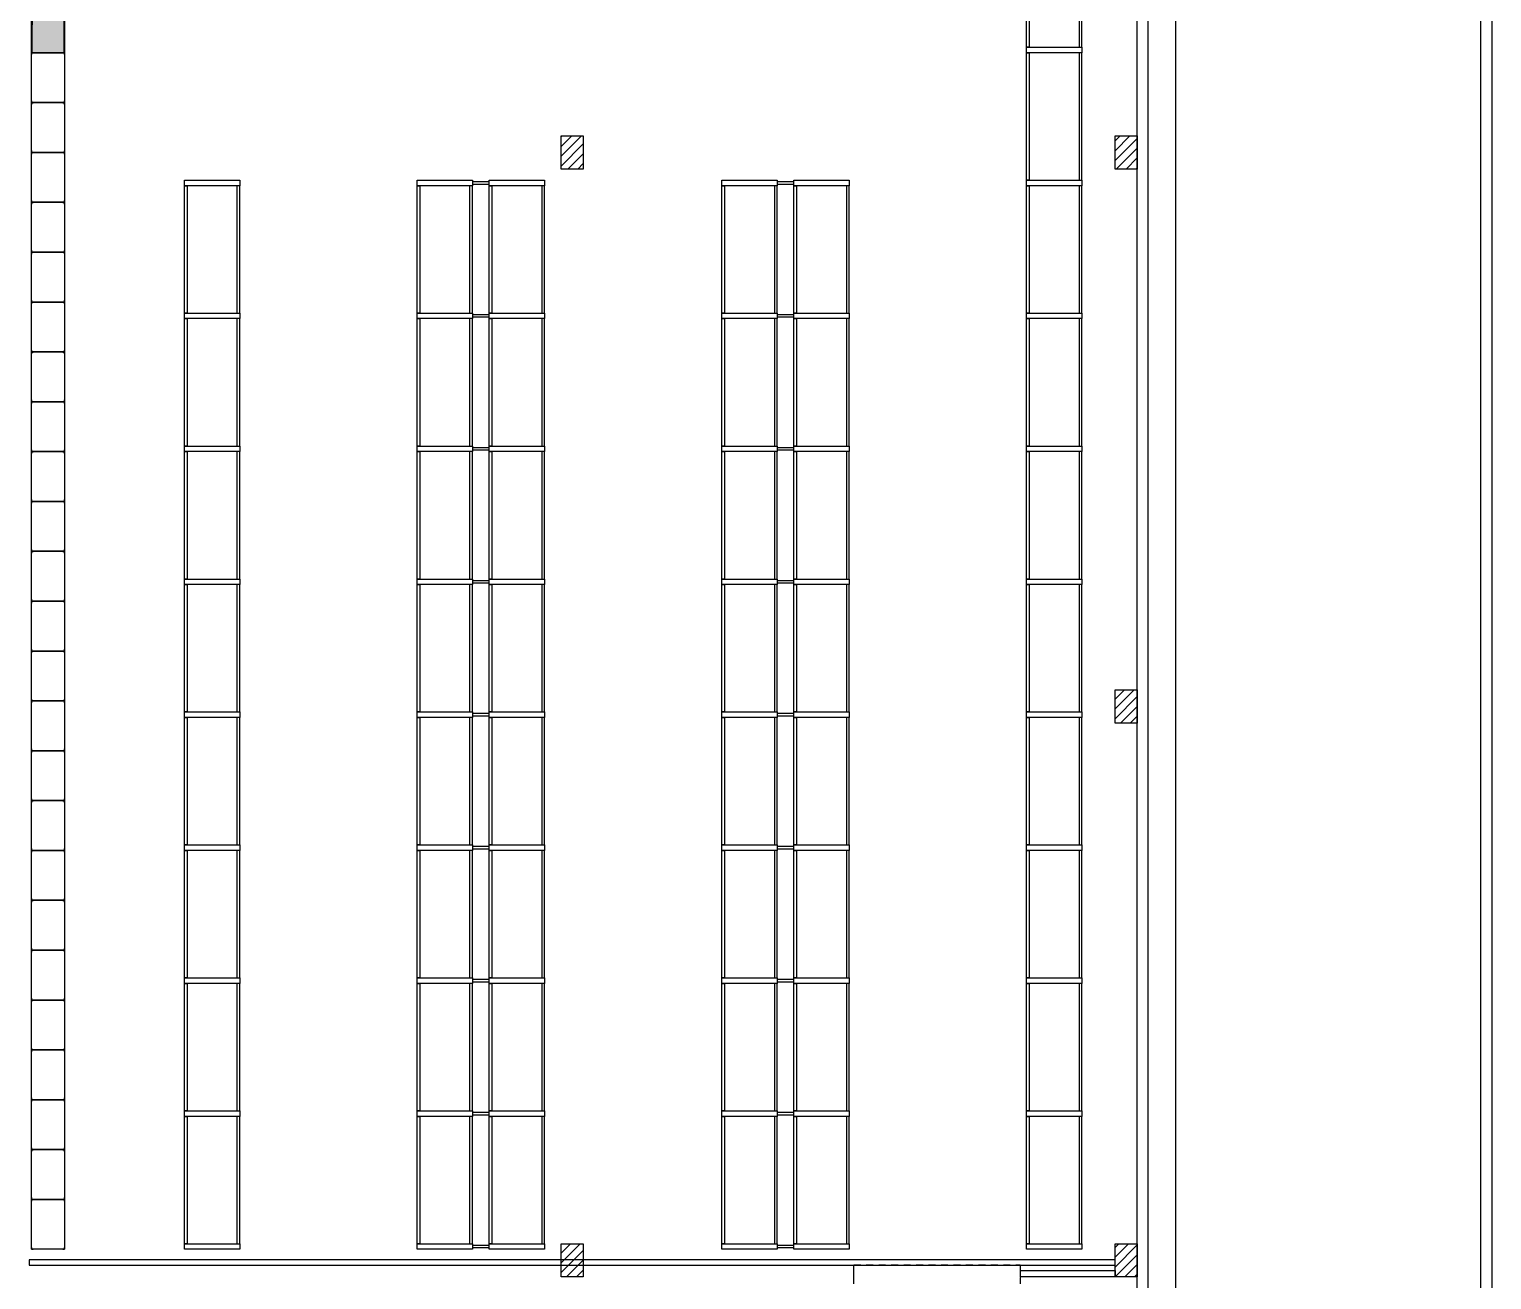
# Model space of a CAD drawing. Header units: millimetres. Extents: x 69.2 to 159.5, y 66.7 to 165.8.
# Drawn here: x 133.07 to 159.47, y 107.07 to 129.64 of the extents above; entities that cross this region are included whole.
import ezdxf

# ---------------------------------------------------------------- set-up
doc = ezdxf.new("R2010")
doc.units = ezdxf.units.MM
doc.linetypes.add('HIDDEN2', pattern=[0.1875, 0.125, -0.0625])
doc.layers.add('CIVIL-ARQ', color=8, linetype='Continuous')

# ---------------------------------------------------------------- blocks, each defined once
blk = doc.blocks.new('A$C3E6B7836')
h = blk.add_hatch()
h.set_pattern_fill('ANSI31', color=256, style=0)
h.set_pattern_definition([(45, (-13.37838, -34.88476), (-0.08838835, 0.08838835), [])])
h.paths.add_polyline_path([(-0.2, -0.3), (-0.2, 0.3), (0.2, 0.3), (0.2, -0.3)])
blk.add_lwpolyline([(-0.2, -0.3), (-0.2, 0.3), (0.2, 0.3), (0.2, -0.3), (-0.2, -0.3)])

msp = doc.modelspace()

# ---------------------------------------------------------------- hatches: boundary and pattern name
at = {"layer": 'CIVIL-ARQ'}
h = msp.add_hatch(color=256, dxfattribs=at)
h.dxf.hatch_style = 1
h.paths.add_polyline_path([(133.68909, 129.217529), (133.12159, 129.217529), (133.13784, 133.715529), (133.70534, 133.715529)])

# ---------------------------------------------------------------- linework, layer by layer
for p, q in [((159.467179, 165.8301), (159.467179, 66.717529)), ((159.267179, 66.917529), (159.267179, 165.487529)), ((153.767179, 76.417529), (153.767179, 145.517529)), ((153.267179, 76.917529), (153.267179, 145.017529)), ((153.067179, 77.117529), (153.067179, 144.817529)), ((133.12159, 129.217529), (133.13784, 133.715529)), ((133.70534, 133.715529), (133.68909, 129.217529)), ((133.68909, 129.217529), (133.12159, 129.217529)), ((147.951538, 107.117529), (147.951538, 107.237529)), ((147.951538, 107.117529), (147.951538, 107.237529)), ((150.951538, 107.237529), (150.951538, 107.117529)), ((152.867179, 107.117529), (152.667179, 107.117529))]:
    msp.add_line(p, q, dxfattribs=at)
at = {"layer": 'CIVIL-ARQ', "linetype": 'HIDDEN2'}
for p, q in [((147.951538, 107.334047), (150.951538, 107.334047)), ((147.951538, 106.996267), (147.951538, 107.334047)), ((150.951538, 107.334047), (150.951538, 106.996267))]:
    msp.add_line(p, q, dxfattribs=at)
at = {"layer": 'CIVIL-ARQ'}
for points in [[(151.117179, 131.617529), (151.117179, 129.317529), (151.067179, 129.317529), (151.067179, 131.617529)], [(152.017179, 131.617529), (152.017179, 129.317529), (152.067179, 129.317529), (152.067179, 131.617529)], [(152.067179, 129.317529), (152.067179, 129.217529), (151.067179, 129.217529), (151.067179, 129.317529)], [(151.117179, 129.217529), (151.117179, 126.917529), (151.067179, 126.917529), (151.067179, 129.217529)], [(152.017179, 129.217529), (152.017179, 126.917529), (152.067179, 126.917529), (152.067179, 129.217529)], [(136.867179, 126.917529), (136.867179, 126.817529), (135.867179, 126.817529), (135.867179, 126.917529)], [(136.867179, 126.917529), (136.867179, 126.817529), (135.867179, 126.817529), (135.867179, 126.917529)], [(135.917179, 126.817529), (135.917179, 124.517529), (135.867179, 124.517529), (135.867179, 126.817529)], [(136.817179, 126.817529), (136.817179, 124.517529), (136.867179, 124.517529), (136.867179, 126.817529)], [(141.067179, 126.917529), (141.067179, 126.817529), (140.067179, 126.817529), (140.067179, 126.917529)], [(141.067179, 126.917529), (141.067179, 126.817529), (140.067179, 126.817529), (140.067179, 126.917529)], [(140.117179, 126.817529), (140.117179, 124.517529), (140.067179, 124.517529), (140.067179, 126.817529)], [(141.017179, 126.817529), (141.017179, 124.517529), (141.067179, 124.517529), (141.067179, 126.817529)], [(141.367179, 126.847529), (141.367179, 126.887529), (141.067179, 126.887529), (141.067179, 126.847529)], [(141.367179, 126.847529), (141.367179, 126.887529), (141.067179, 126.887529), (141.067179, 126.847529)], [(142.367179, 126.917529), (142.367179, 126.817529), (141.367179, 126.817529), (141.367179, 126.917529)], [(142.367179, 126.917529), (142.367179, 126.817529), (141.367179, 126.817529), (141.367179, 126.917529)], [(141.417179, 126.817529), (141.417179, 124.517529), (141.367179, 124.517529), (141.367179, 126.817529)], [(142.317179, 126.817529), (142.317179, 124.517529), (142.367179, 124.517529), (142.367179, 126.817529)], [(146.567179, 126.917529), (146.567179, 126.817529), (145.567179, 126.817529), (145.567179, 126.917529)], [(146.567179, 126.917529), (146.567179, 126.817529), (145.567179, 126.817529), (145.567179, 126.917529)], [(145.617179, 126.817529), (145.617179, 124.517529), (145.567179, 124.517529), (145.567179, 126.817529)], [(146.517179, 126.817529), (146.517179, 124.517529), (146.567179, 124.517529), (146.567179, 126.817529)], [(146.867179, 126.847529), (146.867179, 126.887529), (146.567179, 126.887529), (146.567179, 126.847529)], [(146.867179, 126.847529), (146.867179, 126.887529), (146.567179, 126.887529), (146.567179, 126.847529)], [(147.867179, 126.917529), (147.867179, 126.817529), (146.867179, 126.817529), (146.867179, 126.917529)], [(147.867179, 126.917529), (147.867179, 126.817529), (146.867179, 126.817529), (146.867179, 126.917529)], [(146.917179, 126.817529), (146.917179, 124.517529), (146.867179, 124.517529), (146.867179, 126.817529)], [(147.817179, 126.817529), (147.817179, 124.517529), (147.867179, 124.517529), (147.867179, 126.817529)], [(152.067179, 126.917529), (152.067179, 126.817529), (151.067179, 126.817529), (151.067179, 126.917529)], [(152.067179, 126.917529), (152.067179, 126.817529), (151.067179, 126.817529), (151.067179, 126.917529)], [(151.117179, 126.817529), (151.117179, 124.517529), (151.067179, 124.517529), (151.067179, 126.817529)], [(152.017179, 126.817529), (152.017179, 124.517529), (152.067179, 124.517529), (152.067179, 126.817529)], [(136.867179, 124.517529), (136.867179, 124.417529), (135.867179, 124.417529), (135.867179, 124.517529)], [(135.917179, 124.417529), (135.917179, 122.117529), (135.867179, 122.117529), (135.867179, 124.417529)], [(136.817179, 124.417529), (136.817179, 122.117529), (136.867179, 122.117529), (136.867179, 124.417529)], [(141.067179, 124.517529), (141.067179, 124.417529), (140.067179, 124.417529), (140.067179, 124.517529)], [(140.117179, 124.417529), (140.117179, 122.117529), (140.067179, 122.117529), (140.067179, 124.417529)], [(141.017179, 124.417529), (141.017179, 122.117529), (141.067179, 122.117529), (141.067179, 124.417529)], [(141.367179, 124.447529), (141.367179, 124.487529), (141.067179, 124.487529), (141.067179, 124.447529)], [(142.367179, 124.517529), (142.367179, 124.417529), (141.367179, 124.417529), (141.367179, 124.517529)], [(141.417179, 124.417529), (141.417179, 122.117529), (141.367179, 122.117529), (141.367179, 124.417529)], [(142.317179, 124.417529), (142.317179, 122.117529), (142.367179, 122.117529), (142.367179, 124.417529)], [(146.567179, 124.517529), (146.567179, 124.417529), (145.567179, 124.417529), (145.567179, 124.517529)], [(145.617179, 124.417529), (145.617179, 122.117529), (145.567179, 122.117529), (145.567179, 124.417529)], [(146.517179, 124.417529), (146.517179, 122.117529), (146.567179, 122.117529), (146.567179, 124.417529)], [(146.867179, 124.447529), (146.867179, 124.487529), (146.567179, 124.487529), (146.567179, 124.447529)], [(147.867179, 124.517529), (147.867179, 124.417529), (146.867179, 124.417529), (146.867179, 124.517529)], [(146.917179, 124.417529), (146.917179, 122.117529), (146.867179, 122.117529), (146.867179, 124.417529)], [(147.817179, 124.417529), (147.817179, 122.117529), (147.867179, 122.117529), (147.867179, 124.417529)], [(152.067179, 124.517529), (152.067179, 124.417529), (151.067179, 124.417529), (151.067179, 124.517529)], [(151.117179, 124.417529), (151.117179, 122.117529), (151.067179, 122.117529), (151.067179, 124.417529)], [(152.017179, 124.417529), (152.017179, 122.117529), (152.067179, 122.117529), (152.067179, 124.417529)], [(136.867179, 122.117529), (136.867179, 122.017529), (135.867179, 122.017529), (135.867179, 122.117529)], [(135.917179, 122.017529), (135.917179, 119.717529), (135.867179, 119.717529), (135.867179, 122.017529)], [(136.817179, 122.017529), (136.817179, 119.717529), (136.867179, 119.717529), (136.867179, 122.017529)], [(141.067179, 122.117529), (141.067179, 122.017529), (140.067179, 122.017529), (140.067179, 122.117529)], [(140.117179, 122.017529), (140.117179, 119.717529), (140.067179, 119.717529), (140.067179, 122.017529)], [(141.017179, 122.017529), (141.017179, 119.717529), (141.067179, 119.717529), (141.067179, 122.017529)], [(141.367179, 122.047529), (141.367179, 122.087529), (141.067179, 122.087529), (141.067179, 122.047529)], [(142.367179, 122.117529), (142.367179, 122.017529), (141.367179, 122.017529), (141.367179, 122.117529)], [(141.417179, 122.017529), (141.417179, 119.717529), (141.367179, 119.717529), (141.367179, 122.017529)], [(142.317179, 122.017529), (142.317179, 119.717529), (142.367179, 119.717529), (142.367179, 122.017529)], [(146.567179, 122.117529), (146.567179, 122.017529), (145.567179, 122.017529), (145.567179, 122.117529)], [(145.617179, 122.017529), (145.617179, 119.717529), (145.567179, 119.717529), (145.567179, 122.017529)], [(146.517179, 122.017529), (146.517179, 119.717529), (146.567179, 119.717529), (146.567179, 122.017529)], [(146.867179, 122.047529), (146.867179, 122.087529), (146.567179, 122.087529), (146.567179, 122.047529)], [(147.867179, 122.117529), (147.867179, 122.017529), (146.867179, 122.017529), (146.867179, 122.117529)], [(146.917179, 122.017529), (146.917179, 119.717529), (146.867179, 119.717529), (146.867179, 122.017529)], [(147.817179, 122.017529), (147.817179, 119.717529), (147.867179, 119.717529), (147.867179, 122.017529)], [(152.067179, 122.117529), (152.067179, 122.017529), (151.067179, 122.017529), (151.067179, 122.117529)], [(151.117179, 122.017529), (151.117179, 119.717529), (151.067179, 119.717529), (151.067179, 122.017529)], [(152.017179, 122.017529), (152.017179, 119.717529), (152.067179, 119.717529), (152.067179, 122.017529)], [(136.867179, 119.717529), (136.867179, 119.617529), (135.867179, 119.617529), (135.867179, 119.717529)], [(135.917179, 119.617529), (135.917179, 117.317529), (135.867179, 117.317529), (135.867179, 119.617529)], [(136.817179, 119.617529), (136.817179, 117.317529), (136.867179, 117.317529), (136.867179, 119.617529)], [(141.067179, 119.717529), (141.067179, 119.617529), (140.067179, 119.617529), (140.067179, 119.717529)], [(140.117179, 119.617529), (140.117179, 117.317529), (140.067179, 117.317529), (140.067179, 119.617529)], [(141.017179, 119.617529), (141.017179, 117.317529), (141.067179, 117.317529), (141.067179, 119.617529)], [(141.367179, 119.647529), (141.367179, 119.687529), (141.067179, 119.687529), (141.067179, 119.647529)], [(142.367179, 119.717529), (142.367179, 119.617529), (141.367179, 119.617529), (141.367179, 119.717529)], [(141.417179, 119.617529), (141.417179, 117.317529), (141.367179, 117.317529), (141.367179, 119.617529)], [(142.317179, 119.617529), (142.317179, 117.317529), (142.367179, 117.317529), (142.367179, 119.617529)], [(146.567179, 119.717529), (146.567179, 119.617529), (145.567179, 119.617529), (145.567179, 119.717529)], [(145.617179, 119.617529), (145.617179, 117.317529), (145.567179, 117.317529), (145.567179, 119.617529)], [(146.517179, 119.617529), (146.517179, 117.317529), (146.567179, 117.317529), (146.567179, 119.617529)], [(146.867179, 119.647529), (146.867179, 119.687529), (146.567179, 119.687529), (146.567179, 119.647529)], [(147.867179, 119.717529), (147.867179, 119.617529), (146.867179, 119.617529), (146.867179, 119.717529)], [(146.917179, 119.617529), (146.917179, 117.317529), (146.867179, 117.317529), (146.867179, 119.617529)], [(147.817179, 119.617529), (147.817179, 117.317529), (147.867179, 117.317529), (147.867179, 119.617529)], [(152.067179, 119.717529), (152.067179, 119.617529), (151.067179, 119.617529), (151.067179, 119.717529)], [(151.117179, 119.617529), (151.117179, 117.317529), (151.067179, 117.317529), (151.067179, 119.617529)], [(152.017179, 119.617529), (152.017179, 117.317529), (152.067179, 117.317529), (152.067179, 119.617529)], [(136.867179, 117.317529), (136.867179, 117.217529), (135.867179, 117.217529), (135.867179, 117.317529)], [(135.917179, 117.217529), (135.917179, 114.917529), (135.867179, 114.917529), (135.867179, 117.217529)], [(136.817179, 117.217529), (136.817179, 114.917529), (136.867179, 114.917529), (136.867179, 117.217529)], [(141.067179, 117.317529), (141.067179, 117.217529), (140.067179, 117.217529), (140.067179, 117.317529)], [(140.117179, 117.217529), (140.117179, 114.917529), (140.067179, 114.917529), (140.067179, 117.217529)], [(141.017179, 117.217529), (141.017179, 114.917529), (141.067179, 114.917529), (141.067179, 117.217529)], [(141.367179, 117.247529), (141.367179, 117.287529), (141.067179, 117.287529), (141.067179, 117.247529)], [(142.367179, 117.317529), (142.367179, 117.217529), (141.367179, 117.217529), (141.367179, 117.317529)], [(141.417179, 117.217529), (141.417179, 114.917529), (141.367179, 114.917529), (141.367179, 117.217529)], [(142.317179, 117.217529), (142.317179, 114.917529), (142.367179, 114.917529), (142.367179, 117.217529)], [(146.567179, 117.317529), (146.567179, 117.217529), (145.567179, 117.217529), (145.567179, 117.317529)], [(145.617179, 117.217529), (145.617179, 114.917529), (145.567179, 114.917529), (145.567179, 117.217529)], [(146.517179, 117.217529), (146.517179, 114.917529), (146.567179, 114.917529), (146.567179, 117.217529)], [(146.867179, 117.247529), (146.867179, 117.287529), (146.567179, 117.287529), (146.567179, 117.247529)], [(147.867179, 117.317529), (147.867179, 117.217529), (146.867179, 117.217529), (146.867179, 117.317529)], [(146.917179, 117.217529), (146.917179, 114.917529), (146.867179, 114.917529), (146.867179, 117.217529)], [(147.817179, 117.217529), (147.817179, 114.917529), (147.867179, 114.917529), (147.867179, 117.217529)], [(152.067179, 117.317529), (152.067179, 117.217529), (151.067179, 117.217529), (151.067179, 117.317529)], [(151.117179, 117.217529), (151.117179, 114.917529), (151.067179, 114.917529), (151.067179, 117.217529)], [(152.017179, 117.217529), (152.017179, 114.917529), (152.067179, 114.917529), (152.067179, 117.217529)], [(136.867179, 114.917529), (136.867179, 114.817529), (135.867179, 114.817529), (135.867179, 114.917529)], [(141.067179, 114.917529), (141.067179, 114.817529), (140.067179, 114.817529), (140.067179, 114.917529)], [(141.367179, 114.847529), (141.367179, 114.887529), (141.067179, 114.887529), (141.067179, 114.847529)], [(142.367179, 114.917529), (142.367179, 114.817529), (141.367179, 114.817529), (141.367179, 114.917529)], [(146.567179, 114.917529), (146.567179, 114.817529), (145.567179, 114.817529), (145.567179, 114.917529)], [(146.867179, 114.847529), (146.867179, 114.887529), (146.567179, 114.887529), (146.567179, 114.847529)], [(147.867179, 114.917529), (147.867179, 114.817529), (146.867179, 114.817529), (146.867179, 114.917529)], [(152.067179, 114.917529), (152.067179, 114.817529), (151.067179, 114.817529), (151.067179, 114.917529)], [(135.917179, 114.817529), (135.917179, 112.517529), (135.867179, 112.517529), (135.867179, 114.817529)], [(136.817179, 114.817529), (136.817179, 112.517529), (136.867179, 112.517529), (136.867179, 114.817529)], [(140.117179, 114.817529), (140.117179, 112.517529), (140.067179, 112.517529), (140.067179, 114.817529)], [(141.017179, 114.817529), (141.017179, 112.517529), (141.067179, 112.517529), (141.067179, 114.817529)], [(141.417179, 114.817529), (141.417179, 112.517529), (141.367179, 112.517529), (141.367179, 114.817529)], [(142.317179, 114.817529), (142.317179, 112.517529), (142.367179, 112.517529), (142.367179, 114.817529)], [(145.617179, 114.817529), (145.617179, 112.517529), (145.567179, 112.517529), (145.567179, 114.817529)], [(146.517179, 114.817529), (146.517179, 112.517529), (146.567179, 112.517529), (146.567179, 114.817529)], [(146.917179, 114.817529), (146.917179, 112.517529), (146.867179, 112.517529), (146.867179, 114.817529)], [(147.817179, 114.817529), (147.817179, 112.517529), (147.867179, 112.517529), (147.867179, 114.817529)], [(151.117179, 114.817529), (151.117179, 112.517529), (151.067179, 112.517529), (151.067179, 114.817529)], [(152.017179, 114.817529), (152.017179, 112.517529), (152.067179, 112.517529), (152.067179, 114.817529)], [(136.867179, 112.517529), (136.867179, 112.417529), (135.867179, 112.417529), (135.867179, 112.517529)], [(141.067179, 112.517529), (141.067179, 112.417529), (140.067179, 112.417529), (140.067179, 112.517529)], [(141.367179, 112.447529), (141.367179, 112.487529), (141.067179, 112.487529), (141.067179, 112.447529)], [(142.367179, 112.517529), (142.367179, 112.417529), (141.367179, 112.417529), (141.367179, 112.517529)], [(146.567179, 112.517529), (146.567179, 112.417529), (145.567179, 112.417529), (145.567179, 112.517529)], [(146.867179, 112.447529), (146.867179, 112.487529), (146.567179, 112.487529), (146.567179, 112.447529)], [(147.867179, 112.517529), (147.867179, 112.417529), (146.867179, 112.417529), (146.867179, 112.517529)], [(152.067179, 112.517529), (152.067179, 112.417529), (151.067179, 112.417529), (151.067179, 112.517529)], [(135.917179, 112.417529), (135.917179, 110.117529), (135.867179, 110.117529), (135.867179, 112.417529)], [(136.817179, 112.417529), (136.817179, 110.117529), (136.867179, 110.117529), (136.867179, 112.417529)], [(140.117179, 112.417529), (140.117179, 110.117529), (140.067179, 110.117529), (140.067179, 112.417529)], [(141.017179, 112.417529), (141.017179, 110.117529), (141.067179, 110.117529), (141.067179, 112.417529)], [(141.417179, 112.417529), (141.417179, 110.117529), (141.367179, 110.117529), (141.367179, 112.417529)], [(142.317179, 112.417529), (142.317179, 110.117529), (142.367179, 110.117529), (142.367179, 112.417529)], [(145.617179, 112.417529), (145.617179, 110.117529), (145.567179, 110.117529), (145.567179, 112.417529)], [(146.517179, 112.417529), (146.517179, 110.117529), (146.567179, 110.117529), (146.567179, 112.417529)], [(146.917179, 112.417529), (146.917179, 110.117529), (146.867179, 110.117529), (146.867179, 112.417529)], [(147.817179, 112.417529), (147.817179, 110.117529), (147.867179, 110.117529), (147.867179, 112.417529)], [(151.117179, 112.417529), (151.117179, 110.117529), (151.067179, 110.117529), (151.067179, 112.417529)], [(152.017179, 112.417529), (152.017179, 110.117529), (152.067179, 110.117529), (152.067179, 112.417529)], [(136.867179, 110.117529), (136.867179, 110.017529), (135.867179, 110.017529), (135.867179, 110.117529)], [(141.067179, 110.117529), (141.067179, 110.017529), (140.067179, 110.017529), (140.067179, 110.117529)], [(142.367179, 110.117529), (142.367179, 110.017529), (141.367179, 110.017529), (141.367179, 110.117529)], [(146.567179, 110.117529), (146.567179, 110.017529), (145.567179, 110.017529), (145.567179, 110.117529)], [(147.867179, 110.117529), (147.867179, 110.017529), (146.867179, 110.017529), (146.867179, 110.117529)], [(152.067179, 110.117529), (152.067179, 110.017529), (151.067179, 110.017529), (151.067179, 110.117529)], [(135.917179, 110.017529), (135.917179, 107.717529), (135.867179, 107.717529), (135.867179, 110.017529)], [(136.817179, 110.017529), (136.817179, 107.717529), (136.867179, 107.717529), (136.867179, 110.017529)], [(140.117179, 110.017529), (140.117179, 107.717529), (140.067179, 107.717529), (140.067179, 110.017529)], [(141.017179, 110.017529), (141.017179, 107.717529), (141.067179, 107.717529), (141.067179, 110.017529)], [(141.367179, 110.047529), (141.367179, 110.087529), (141.067179, 110.087529), (141.067179, 110.047529)], [(141.417179, 110.017529), (141.417179, 107.717529), (141.367179, 107.717529), (141.367179, 110.017529)], [(142.317179, 110.017529), (142.317179, 107.717529), (142.367179, 107.717529), (142.367179, 110.017529)], [(145.617179, 110.017529), (145.617179, 107.717529), (145.567179, 107.717529), (145.567179, 110.017529)], [(146.517179, 110.017529), (146.517179, 107.717529), (146.567179, 107.717529), (146.567179, 110.017529)], [(146.867179, 110.047529), (146.867179, 110.087529), (146.567179, 110.087529), (146.567179, 110.047529)], [(146.917179, 110.017529), (146.917179, 107.717529), (146.867179, 107.717529), (146.867179, 110.017529)], [(147.817179, 110.017529), (147.817179, 107.717529), (147.867179, 107.717529), (147.867179, 110.017529)], [(151.117179, 110.017529), (151.117179, 107.717529), (151.067179, 107.717529), (151.067179, 110.017529)], [(152.017179, 110.017529), (152.017179, 107.717529), (152.067179, 107.717529), (152.067179, 110.017529)], [(136.867179, 107.717529), (136.867179, 107.617529), (135.867179, 107.617529), (135.867179, 107.717529)], [(141.067179, 107.717529), (141.067179, 107.617529), (140.067179, 107.617529), (140.067179, 107.717529)], [(142.367179, 107.717529), (142.367179, 107.617529), (141.367179, 107.617529), (141.367179, 107.717529)], [(146.567179, 107.717529), (146.567179, 107.617529), (145.567179, 107.617529), (145.567179, 107.717529)], [(147.867179, 107.717529), (147.867179, 107.617529), (146.867179, 107.617529), (146.867179, 107.717529)], [(152.067179, 107.717529), (152.067179, 107.617529), (151.067179, 107.617529), (151.067179, 107.717529)], [(141.367179, 107.647529), (141.367179, 107.687529), (141.067179, 107.687529), (141.067179, 107.647529)], [(146.867179, 107.647529), (146.867179, 107.687529), (146.567179, 107.687529), (146.567179, 107.647529)], [(133.067179, 107.329574), (152.667179, 107.329574), (152.667179, 107.429574), (133.067179, 107.429574)]]:
    msp.add_lwpolyline(points, close=True, dxfattribs=at)
for points in [[(133.70534, 130.117529), (133.70534, 129.217529), (133.10534, 129.217529), (133.10534, 130.117529), (133.70534, 130.117529)], [(133.10534, 129.217529), (133.10534, 129.251029), (133.10734, 129.251029), (133.10734, 129.219529), (133.13784, 129.219529), (133.13784, 129.217529), (133.10534, 129.217529)], [(133.70534, 129.217529), (133.70534, 128.317529), (133.10534, 128.317529), (133.10534, 129.217529), (133.70534, 129.217529)], [(133.10534, 129.217529), (133.10534, 129.184029), (133.10734, 129.184029), (133.10734, 129.215529), (133.13784, 129.215529), (133.13784, 129.217529), (133.10534, 129.217529)], [(133.70534, 129.217529), (133.67184, 129.217529), (133.67184, 129.219529), (133.70334, 129.219529), (133.70334, 129.250029), (133.70534, 129.250029), (133.70534, 129.217529)], [(133.70534, 129.217529), (133.67184, 129.217529), (133.67184, 129.215529), (133.70334, 129.215529), (133.70334, 129.185029), (133.70534, 129.185029), (133.70534, 129.217529)], [(133.10534, 128.317529), (133.10534, 128.351029), (133.10734, 128.351029), (133.10734, 128.319529), (133.13784, 128.319529), (133.13784, 128.317529), (133.10534, 128.317529)], [(133.70534, 128.317529), (133.70534, 127.417529), (133.10534, 127.417529), (133.10534, 128.317529), (133.70534, 128.317529)], [(133.10534, 128.317529), (133.10534, 128.284029), (133.10734, 128.284029), (133.10734, 128.315529), (133.13784, 128.315529), (133.13784, 128.317529), (133.10534, 128.317529)], [(133.70534, 128.317529), (133.67184, 128.317529), (133.67184, 128.319529), (133.70334, 128.319529), (133.70334, 128.350029), (133.70534, 128.350029), (133.70534, 128.317529)], [(133.70534, 128.317529), (133.67184, 128.317529), (133.67184, 128.315529), (133.70334, 128.315529), (133.70334, 128.285029), (133.70534, 128.285029), (133.70534, 128.317529)], [(133.10534, 127.417529), (133.10534, 127.451029), (133.10734, 127.451029), (133.10734, 127.419529), (133.13784, 127.419529), (133.13784, 127.417529), (133.10534, 127.417529)], [(133.70534, 127.417529), (133.70534, 126.517529), (133.10534, 126.517529), (133.10534, 127.417529), (133.70534, 127.417529)], [(133.10534, 127.417529), (133.10534, 127.384029), (133.10734, 127.384029), (133.10734, 127.415529), (133.13784, 127.415529), (133.13784, 127.417529), (133.10534, 127.417529)], [(133.70534, 127.417529), (133.67184, 127.417529), (133.67184, 127.419529), (133.70334, 127.419529), (133.70334, 127.450029), (133.70534, 127.450029), (133.70534, 127.417529)], [(133.70534, 127.417529), (133.67184, 127.417529), (133.67184, 127.415529), (133.70334, 127.415529), (133.70334, 127.385029), (133.70534, 127.385029), (133.70534, 127.417529)], [(133.10534, 126.517529), (133.10534, 126.551029), (133.10734, 126.551029), (133.10734, 126.519529), (133.13784, 126.519529), (133.13784, 126.517529), (133.10534, 126.517529)], [(133.70534, 126.517529), (133.70534, 125.617529), (133.10534, 125.617529), (133.10534, 126.517529), (133.70534, 126.517529)], [(133.10534, 126.517529), (133.10534, 126.484029), (133.10734, 126.484029), (133.10734, 126.515529), (133.13784, 126.515529), (133.13784, 126.517529), (133.10534, 126.517529)], [(133.70534, 126.517529), (133.67184, 126.517529), (133.67184, 126.519529), (133.70334, 126.519529), (133.70334, 126.550029), (133.70534, 126.550029), (133.70534, 126.517529)], [(133.70534, 126.517529), (133.67184, 126.517529), (133.67184, 126.515529), (133.70334, 126.515529), (133.70334, 126.485029), (133.70534, 126.485029), (133.70534, 126.517529)], [(133.10534, 125.617529), (133.10534, 125.651029), (133.10734, 125.651029), (133.10734, 125.619529), (133.13784, 125.619529), (133.13784, 125.617529), (133.10534, 125.617529)], [(133.70534, 125.617529), (133.70534, 124.717529), (133.10534, 124.717529), (133.10534, 125.617529), (133.70534, 125.617529)], [(133.10534, 125.617529), (133.10534, 125.584029), (133.10734, 125.584029), (133.10734, 125.615529), (133.13784, 125.615529), (133.13784, 125.617529), (133.10534, 125.617529)], [(133.70534, 125.617529), (133.67184, 125.617529), (133.67184, 125.619529), (133.70334, 125.619529), (133.70334, 125.650029), (133.70534, 125.650029), (133.70534, 125.617529)], [(133.70534, 125.617529), (133.67184, 125.617529), (133.67184, 125.615529), (133.70334, 125.615529), (133.70334, 125.585029), (133.70534, 125.585029), (133.70534, 125.617529)], [(133.10534, 124.717529), (133.10534, 124.751029), (133.10734, 124.751029), (133.10734, 124.719529), (133.13784, 124.719529), (133.13784, 124.717529), (133.10534, 124.717529)], [(133.70534, 124.717529), (133.70534, 123.817529), (133.10534, 123.817529), (133.10534, 124.717529), (133.70534, 124.717529)], [(133.10534, 124.717529), (133.10534, 124.684029), (133.10734, 124.684029), (133.10734, 124.715529), (133.13784, 124.715529), (133.13784, 124.717529), (133.10534, 124.717529)], [(133.70534, 124.717529), (133.67184, 124.717529), (133.67184, 124.719529), (133.70334, 124.719529), (133.70334, 124.750029), (133.70534, 124.750029), (133.70534, 124.717529)], [(133.70534, 124.717529), (133.67184, 124.717529), (133.67184, 124.715529), (133.70334, 124.715529), (133.70334, 124.685029), (133.70534, 124.685029), (133.70534, 124.717529)], [(133.10534, 123.817529), (133.10534, 123.851029), (133.10734, 123.851029), (133.10734, 123.819529), (133.13784, 123.819529), (133.13784, 123.817529), (133.10534, 123.817529)], [(133.70534, 123.817529), (133.70534, 122.917529), (133.10534, 122.917529), (133.10534, 123.817529), (133.70534, 123.817529)], [(133.10534, 123.817529), (133.10534, 123.784029), (133.10734, 123.784029), (133.10734, 123.815529), (133.13784, 123.815529), (133.13784, 123.817529), (133.10534, 123.817529)], [(133.70534, 123.817529), (133.67184, 123.817529), (133.67184, 123.819529), (133.70334, 123.819529), (133.70334, 123.850029), (133.70534, 123.850029), (133.70534, 123.817529)], [(133.70534, 123.817529), (133.67184, 123.817529), (133.67184, 123.815529), (133.70334, 123.815529), (133.70334, 123.785029), (133.70534, 123.785029), (133.70534, 123.817529)], [(133.10534, 122.917529), (133.10534, 122.951029), (133.10734, 122.951029), (133.10734, 122.919529), (133.13784, 122.919529), (133.13784, 122.917529), (133.10534, 122.917529)], [(133.70534, 122.917529), (133.70534, 122.017529), (133.10534, 122.017529), (133.10534, 122.917529), (133.70534, 122.917529)], [(133.10534, 122.917529), (133.10534, 122.884029), (133.10734, 122.884029), (133.10734, 122.915529), (133.13784, 122.915529), (133.13784, 122.917529), (133.10534, 122.917529)], [(133.70534, 122.917529), (133.67184, 122.917529), (133.67184, 122.919529), (133.70334, 122.919529), (133.70334, 122.950029), (133.70534, 122.950029), (133.70534, 122.917529)], [(133.70534, 122.917529), (133.67184, 122.917529), (133.67184, 122.915529), (133.70334, 122.915529), (133.70334, 122.885029), (133.70534, 122.885029), (133.70534, 122.917529)], [(133.10534, 122.017529), (133.10534, 122.051029), (133.10734, 122.051029), (133.10734, 122.019529), (133.13784, 122.019529), (133.13784, 122.017529), (133.10534, 122.017529)], [(133.70534, 122.017529), (133.70534, 121.117529), (133.10534, 121.117529), (133.10534, 122.017529), (133.70534, 122.017529)], [(133.10534, 122.017529), (133.10534, 121.984029), (133.10734, 121.984029), (133.10734, 122.015529), (133.13784, 122.015529), (133.13784, 122.017529), (133.10534, 122.017529)], [(133.70534, 122.017529), (133.67184, 122.017529), (133.67184, 122.019529), (133.70334, 122.019529), (133.70334, 122.050029), (133.70534, 122.050029), (133.70534, 122.017529)], [(133.70534, 122.017529), (133.67184, 122.017529), (133.67184, 122.015529), (133.70334, 122.015529), (133.70334, 121.985029), (133.70534, 121.985029), (133.70534, 122.017529)], [(133.10534, 121.117529), (133.10534, 121.151029), (133.10734, 121.151029), (133.10734, 121.119529), (133.13784, 121.119529), (133.13784, 121.117529), (133.10534, 121.117529)], [(133.70534, 121.117529), (133.70534, 120.217529), (133.10534, 120.217529), (133.10534, 121.117529), (133.70534, 121.117529)], [(133.10534, 121.117529), (133.10534, 121.084029), (133.10734, 121.084029), (133.10734, 121.115529), (133.13784, 121.115529), (133.13784, 121.117529), (133.10534, 121.117529)], [(133.70534, 121.117529), (133.67184, 121.117529), (133.67184, 121.119529), (133.70334, 121.119529), (133.70334, 121.150029), (133.70534, 121.150029), (133.70534, 121.117529)], [(133.70534, 121.117529), (133.67184, 121.117529), (133.67184, 121.115529), (133.70334, 121.115529), (133.70334, 121.085029), (133.70534, 121.085029), (133.70534, 121.117529)], [(133.10534, 120.217529), (133.10534, 120.251029), (133.10734, 120.251029), (133.10734, 120.219529), (133.13784, 120.219529), (133.13784, 120.217529), (133.10534, 120.217529)], [(133.70534, 120.217529), (133.70534, 119.317529), (133.10534, 119.317529), (133.10534, 120.217529), (133.70534, 120.217529)], [(133.10534, 120.217529), (133.10534, 120.184029), (133.10734, 120.184029), (133.10734, 120.215529), (133.13784, 120.215529), (133.13784, 120.217529), (133.10534, 120.217529)], [(133.70534, 120.217529), (133.67184, 120.217529), (133.67184, 120.219529), (133.70334, 120.219529), (133.70334, 120.250029), (133.70534, 120.250029), (133.70534, 120.217529)], [(133.70534, 120.217529), (133.67184, 120.217529), (133.67184, 120.215529), (133.70334, 120.215529), (133.70334, 120.185029), (133.70534, 120.185029), (133.70534, 120.217529)], [(133.10534, 119.317529), (133.10534, 119.351029), (133.10734, 119.351029), (133.10734, 119.319529), (133.13784, 119.319529), (133.13784, 119.317529), (133.10534, 119.317529)], [(133.70534, 119.317529), (133.67184, 119.317529), (133.67184, 119.319529), (133.70334, 119.319529), (133.70334, 119.350029), (133.70534, 119.350029), (133.70534, 119.317529)], [(133.70534, 119.317529), (133.70534, 118.417529), (133.10534, 118.417529), (133.10534, 119.317529), (133.70534, 119.317529)], [(133.10534, 119.317529), (133.10534, 119.284029), (133.10734, 119.284029), (133.10734, 119.315529), (133.13784, 119.315529), (133.13784, 119.317529), (133.10534, 119.317529)], [(133.70534, 119.317529), (133.67184, 119.317529), (133.67184, 119.315529), (133.70334, 119.315529), (133.70334, 119.285029), (133.70534, 119.285029), (133.70534, 119.317529)], [(133.10534, 118.417529), (133.10534, 118.451029), (133.10734, 118.451029), (133.10734, 118.419529), (133.13784, 118.419529), (133.13784, 118.417529), (133.10534, 118.417529)], [(133.70534, 118.417529), (133.70534, 117.517529), (133.10534, 117.517529), (133.10534, 118.417529), (133.70534, 118.417529)], [(133.10534, 118.417529), (133.10534, 118.384029), (133.10734, 118.384029), (133.10734, 118.415529), (133.13784, 118.415529), (133.13784, 118.417529), (133.10534, 118.417529)], [(133.70534, 118.417529), (133.67184, 118.417529), (133.67184, 118.419529), (133.70334, 118.419529), (133.70334, 118.450029), (133.70534, 118.450029), (133.70534, 118.417529)], [(133.70534, 118.417529), (133.67184, 118.417529), (133.67184, 118.415529), (133.70334, 118.415529), (133.70334, 118.385029), (133.70534, 118.385029), (133.70534, 118.417529)], [(133.10534, 117.517529), (133.10534, 117.551029), (133.10734, 117.551029), (133.10734, 117.519529), (133.13784, 117.519529), (133.13784, 117.517529), (133.10534, 117.517529)], [(133.70534, 117.517529), (133.70534, 116.617529), (133.10534, 116.617529), (133.10534, 117.517529), (133.70534, 117.517529)], [(133.10534, 117.517529), (133.10534, 117.484029), (133.10734, 117.484029), (133.10734, 117.515529), (133.13784, 117.515529), (133.13784, 117.517529), (133.10534, 117.517529)], [(133.70534, 117.517529), (133.67184, 117.517529), (133.67184, 117.519529), (133.70334, 117.519529), (133.70334, 117.550029), (133.70534, 117.550029), (133.70534, 117.517529)], [(133.70534, 117.517529), (133.67184, 117.517529), (133.67184, 117.515529), (133.70334, 117.515529), (133.70334, 117.485029), (133.70534, 117.485029), (133.70534, 117.517529)], [(133.10534, 116.617529), (133.10534, 116.651029), (133.10734, 116.651029), (133.10734, 116.619529), (133.13784, 116.619529), (133.13784, 116.617529), (133.10534, 116.617529)], [(133.70534, 116.617529), (133.70534, 115.717529), (133.10534, 115.717529), (133.10534, 116.617529), (133.70534, 116.617529)], [(133.10534, 116.617529), (133.10534, 116.584029), (133.10734, 116.584029), (133.10734, 116.615529), (133.13784, 116.615529), (133.13784, 116.617529), (133.10534, 116.617529)], [(133.70534, 116.617529), (133.67184, 116.617529), (133.67184, 116.619529), (133.70334, 116.619529), (133.70334, 116.650029), (133.70534, 116.650029), (133.70534, 116.617529)], [(133.70534, 116.617529), (133.67184, 116.617529), (133.67184, 116.615529), (133.70334, 116.615529), (133.70334, 116.585029), (133.70534, 116.585029), (133.70534, 116.617529)], [(133.10534, 115.717529), (133.10534, 115.751029), (133.10734, 115.751029), (133.10734, 115.719529), (133.13784, 115.719529), (133.13784, 115.717529), (133.10534, 115.717529)], [(133.70534, 115.717529), (133.70534, 114.817529), (133.10534, 114.817529), (133.10534, 115.717529), (133.70534, 115.717529)], [(133.10534, 115.717529), (133.10534, 115.684029), (133.10734, 115.684029), (133.10734, 115.715529), (133.13784, 115.715529), (133.13784, 115.717529), (133.10534, 115.717529)], [(133.70534, 115.717529), (133.67184, 115.717529), (133.67184, 115.719529), (133.70334, 115.719529), (133.70334, 115.750029), (133.70534, 115.750029), (133.70534, 115.717529)], [(133.70534, 115.717529), (133.67184, 115.717529), (133.67184, 115.715529), (133.70334, 115.715529), (133.70334, 115.685029), (133.70534, 115.685029), (133.70534, 115.717529)], [(133.10534, 114.817529), (133.10534, 114.851029), (133.10734, 114.851029), (133.10734, 114.819529), (133.13784, 114.819529), (133.13784, 114.817529), (133.10534, 114.817529)], [(133.70534, 114.817529), (133.67184, 114.817529), (133.67184, 114.819529), (133.70334, 114.819529), (133.70334, 114.850029), (133.70534, 114.850029), (133.70534, 114.817529)], [(133.70534, 114.817529), (133.70534, 113.917529), (133.10534, 113.917529), (133.10534, 114.817529), (133.70534, 114.817529)], [(133.10534, 114.817529), (133.10534, 114.784029), (133.10734, 114.784029), (133.10734, 114.815529), (133.13784, 114.815529), (133.13784, 114.817529), (133.10534, 114.817529)], [(133.70534, 114.817529), (133.67184, 114.817529), (133.67184, 114.815529), (133.70334, 114.815529), (133.70334, 114.785029), (133.70534, 114.785029), (133.70534, 114.817529)], [(133.10534, 113.917529), (133.10534, 113.951029), (133.10734, 113.951029), (133.10734, 113.919529), (133.13784, 113.919529), (133.13784, 113.917529), (133.10534, 113.917529)], [(133.70534, 113.917529), (133.70534, 113.017529), (133.10534, 113.017529), (133.10534, 113.917529), (133.70534, 113.917529)], [(133.10534, 113.917529), (133.10534, 113.884029), (133.10734, 113.884029), (133.10734, 113.915529), (133.13784, 113.915529), (133.13784, 113.917529), (133.10534, 113.917529)], [(133.70534, 113.917529), (133.67184, 113.917529), (133.67184, 113.919529), (133.70334, 113.919529), (133.70334, 113.950029), (133.70534, 113.950029), (133.70534, 113.917529)], [(133.70534, 113.917529), (133.67184, 113.917529), (133.67184, 113.915529), (133.70334, 113.915529), (133.70334, 113.885029), (133.70534, 113.885029), (133.70534, 113.917529)], [(133.10534, 113.017529), (133.10534, 113.051029), (133.10734, 113.051029), (133.10734, 113.019529), (133.13784, 113.019529), (133.13784, 113.017529), (133.10534, 113.017529)], [(133.70534, 113.017529), (133.70534, 112.117529), (133.10534, 112.117529), (133.10534, 113.017529), (133.70534, 113.017529)], [(133.10534, 113.017529), (133.10534, 112.984029), (133.10734, 112.984029), (133.10734, 113.015529), (133.13784, 113.015529), (133.13784, 113.017529), (133.10534, 113.017529)], [(133.70534, 113.017529), (133.67184, 113.017529), (133.67184, 113.019529), (133.70334, 113.019529), (133.70334, 113.050029), (133.70534, 113.050029), (133.70534, 113.017529)], [(133.70534, 113.017529), (133.67184, 113.017529), (133.67184, 113.015529), (133.70334, 113.015529), (133.70334, 112.985029), (133.70534, 112.985029), (133.70534, 113.017529)], [(133.10534, 112.117529), (133.10534, 112.151029), (133.10734, 112.151029), (133.10734, 112.119529), (133.13784, 112.119529), (133.13784, 112.117529), (133.10534, 112.117529)], [(133.70534, 112.117529), (133.70534, 111.217529), (133.10534, 111.217529), (133.10534, 112.117529), (133.70534, 112.117529)], [(133.10534, 112.117529), (133.10534, 112.084029), (133.10734, 112.084029), (133.10734, 112.115529), (133.13784, 112.115529), (133.13784, 112.117529), (133.10534, 112.117529)], [(133.70534, 112.117529), (133.67184, 112.117529), (133.67184, 112.119529), (133.70334, 112.119529), (133.70334, 112.150029), (133.70534, 112.150029), (133.70534, 112.117529)], [(133.70534, 112.117529), (133.67184, 112.117529), (133.67184, 112.115529), (133.70334, 112.115529), (133.70334, 112.085029), (133.70534, 112.085029), (133.70534, 112.117529)], [(133.10534, 111.217529), (133.10534, 111.251029), (133.10734, 111.251029), (133.10734, 111.219529), (133.13784, 111.219529), (133.13784, 111.217529), (133.10534, 111.217529)], [(133.70534, 111.217529), (133.70534, 110.317529), (133.10534, 110.317529), (133.10534, 111.217529), (133.70534, 111.217529)], [(133.10534, 111.217529), (133.10534, 111.184029), (133.10734, 111.184029), (133.10734, 111.215529), (133.13784, 111.215529), (133.13784, 111.217529), (133.10534, 111.217529)], [(133.70534, 111.217529), (133.67184, 111.217529), (133.67184, 111.219529), (133.70334, 111.219529), (133.70334, 111.250029), (133.70534, 111.250029), (133.70534, 111.217529)], [(133.70534, 111.217529), (133.67184, 111.217529), (133.67184, 111.215529), (133.70334, 111.215529), (133.70334, 111.185029), (133.70534, 111.185029), (133.70534, 111.217529)], [(133.10534, 110.317529), (133.10534, 110.351029), (133.10734, 110.351029), (133.10734, 110.319529), (133.13784, 110.319529), (133.13784, 110.317529), (133.10534, 110.317529)], [(133.70534, 110.317529), (133.70534, 109.417529), (133.10534, 109.417529), (133.10534, 110.317529), (133.70534, 110.317529)], [(133.10534, 110.317529), (133.10534, 110.284029), (133.10734, 110.284029), (133.10734, 110.315529), (133.13784, 110.315529), (133.13784, 110.317529), (133.10534, 110.317529)], [(133.70534, 110.317529), (133.67184, 110.317529), (133.67184, 110.319529), (133.70334, 110.319529), (133.70334, 110.350029), (133.70534, 110.350029), (133.70534, 110.317529)], [(133.70534, 110.317529), (133.67184, 110.317529), (133.67184, 110.315529), (133.70334, 110.315529), (133.70334, 110.285029), (133.70534, 110.285029), (133.70534, 110.317529)], [(133.10534, 109.417529), (133.10534, 109.451029), (133.10734, 109.451029), (133.10734, 109.419529), (133.13784, 109.419529), (133.13784, 109.417529), (133.10534, 109.417529)], [(133.70534, 109.417529), (133.70534, 108.517529), (133.10534, 108.517529), (133.10534, 109.417529), (133.70534, 109.417529)], [(133.10534, 109.417529), (133.10534, 109.384029), (133.10734, 109.384029), (133.10734, 109.415529), (133.13784, 109.415529), (133.13784, 109.417529), (133.10534, 109.417529)], [(133.70534, 109.417529), (133.67184, 109.417529), (133.67184, 109.419529), (133.70334, 109.419529), (133.70334, 109.450029), (133.70534, 109.450029), (133.70534, 109.417529)], [(133.70534, 109.417529), (133.67184, 109.417529), (133.67184, 109.415529), (133.70334, 109.415529), (133.70334, 109.385029), (133.70534, 109.385029), (133.70534, 109.417529)], [(133.10534, 108.517529), (133.10534, 108.551029), (133.10734, 108.551029), (133.10734, 108.519529), (133.13784, 108.519529), (133.13784, 108.517529), (133.10534, 108.517529)], [(133.70534, 108.517529), (133.70534, 107.617529), (133.10534, 107.617529), (133.10534, 108.517529), (133.70534, 108.517529)], [(133.10534, 108.517529), (133.10534, 108.484029), (133.10734, 108.484029), (133.10734, 108.515529), (133.13784, 108.515529), (133.13784, 108.517529), (133.10534, 108.517529)], [(133.70534, 108.517529), (133.67184, 108.517529), (133.67184, 108.519529), (133.70334, 108.519529), (133.70334, 108.550029), (133.70534, 108.550029), (133.70534, 108.517529)], [(133.70534, 108.517529), (133.67184, 108.517529), (133.67184, 108.515529), (133.70334, 108.515529), (133.70334, 108.485029), (133.70534, 108.485029), (133.70534, 108.517529)], [(133.10534, 107.617529), (133.10534, 107.651029), (133.10734, 107.651029), (133.10734, 107.619529), (133.13784, 107.619529), (133.13784, 107.617529), (133.10534, 107.617529)], [(133.70534, 107.617529), (133.67184, 107.617529), (133.67184, 107.619529), (133.70334, 107.619529), (133.70334, 107.650029), (133.70534, 107.650029), (133.70534, 107.617529)], [(150.951538, 107.237529), (152.667179, 107.237529), (152.667179, 107.117529), (150.951538, 107.117529)]]:
    msp.add_lwpolyline(points, dxfattribs=at)

# ---------------------------------------------------------------- block references
for p in [(142.867179, 127.417529), (152.867179, 127.417529), (152.867179, 117.417529), (142.867179, 107.417529), (152.867179, 107.417529)]:
    msp.add_blockref('A$C3E6B7836', p, dxfattribs=at)

doc.saveas('drawing.dxf')
